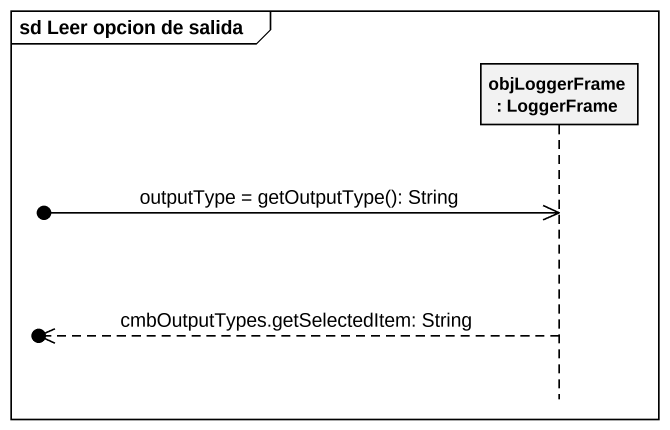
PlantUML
@startuml
mainframe sd Leer opcion de salida
hide footbox
participant "objLoggerFrame : LoggerFrame" as objLoggerFrame_LoggerFrame

[o->> objLoggerFrame_LoggerFrame : outputType = getOutputType(): String
[o<<-- objLoggerFrame_LoggerFrame : cmbOutputTypes.getSelectedItem: String
@enduml
